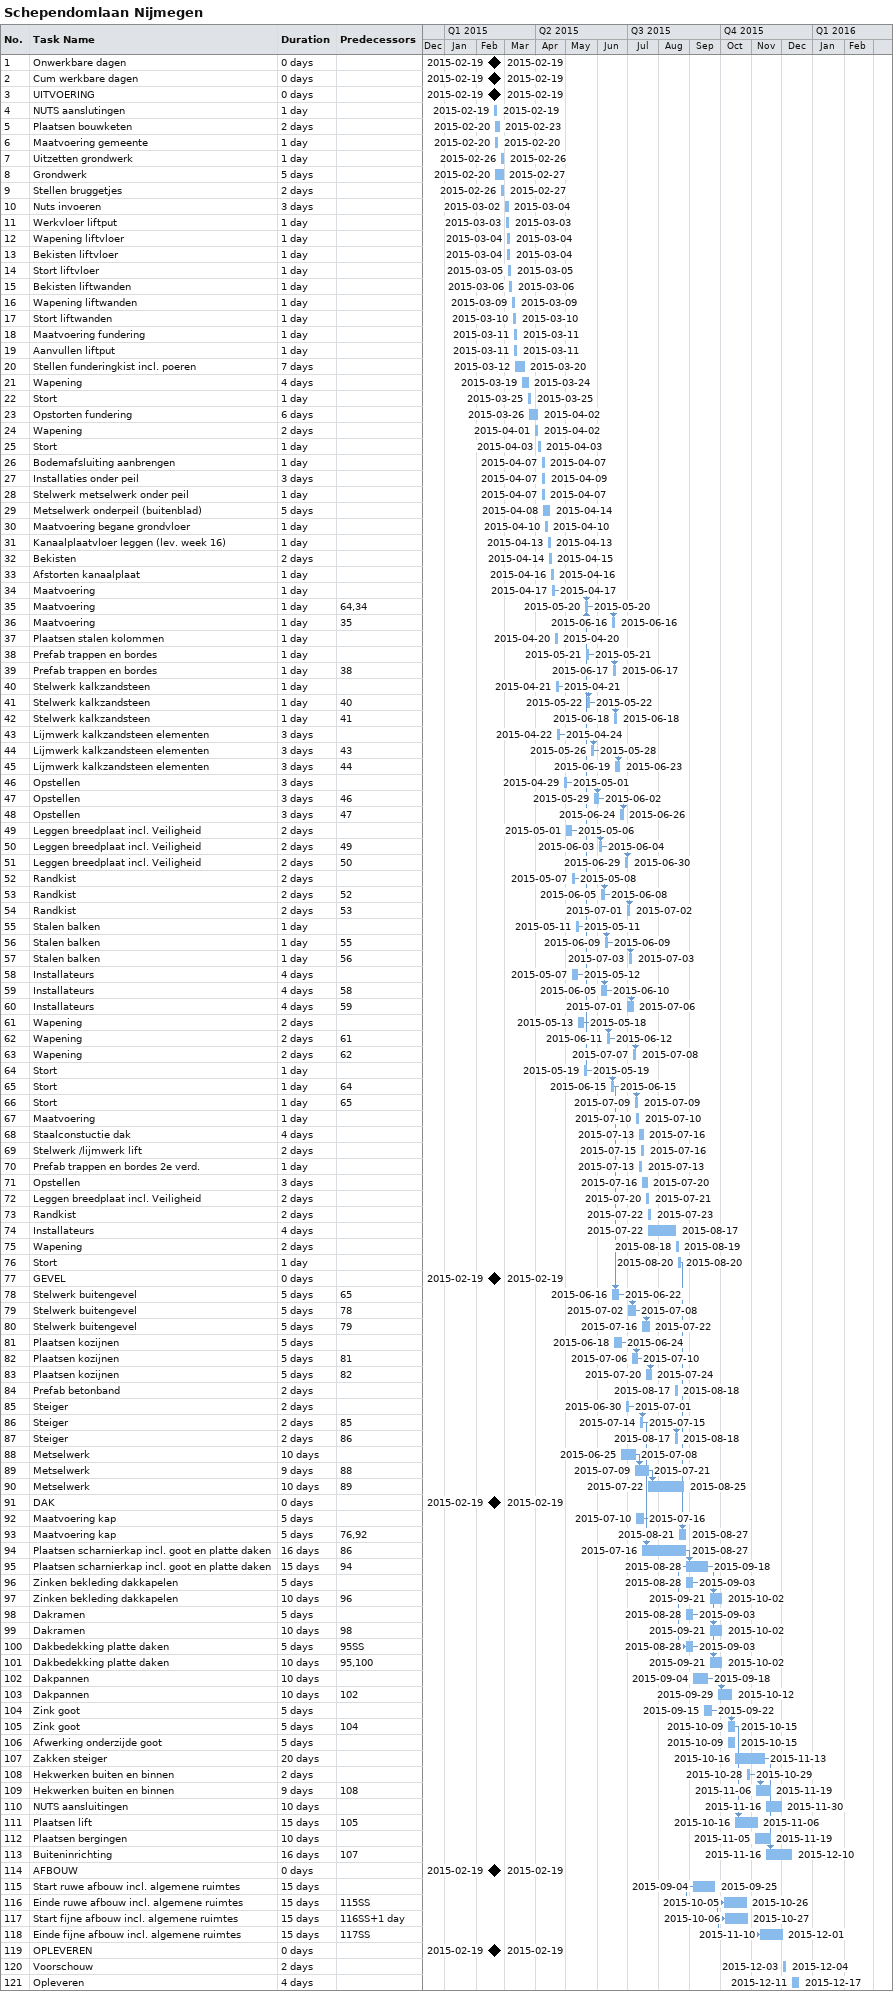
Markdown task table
Schependomlaan Nijmegen

| ID | Task | Duration | Start | Finish | Predecessors |
|---|---|---|---|---|---|
| 1 | Onwerkbare dagen | 0d | 2015-02-19 | 2015-02-19 |  |
| 2 | Cum werkbare dagen | 0d | 2015-02-19 | 2015-02-19 |  |
| 3 | UITVOERING | 0d | 2015-02-19 | 2015-02-19 |  |
| 4 | NUTS aanslutingen | 1d | 2015-02-19 | 2015-02-19 |  |
| 5 | Plaatsen bouwketen | 2d | 2015-02-20 | 2015-02-23 |  |
| 6 | Maatvoering gemeente | 1d | 2015-02-20 | 2015-02-20 |  |
| 7 | Uitzetten grondwerk | 1d | 2015-02-26 | 2015-02-26 |  |
| 8 | Grondwerk | 5d | 2015-02-20 | 2015-02-27 |  |
| 9 | Stellen bruggetjes | 2d | 2015-02-26 | 2015-02-27 |  |
| 10 | Nuts invoeren | 3d | 2015-03-02 | 2015-03-04 |  |
| 11 | Werkvloer liftput | 1d | 2015-03-03 | 2015-03-03 |  |
| 12 | Wapening liftvloer | 1d | 2015-03-04 | 2015-03-04 |  |
| 13 | Bekisten liftvloer | 1d | 2015-03-04 | 2015-03-04 |  |
| 14 | Stort liftvloer | 1d | 2015-03-05 | 2015-03-05 |  |
| 15 | Bekisten liftwanden | 1d | 2015-03-06 | 2015-03-06 |  |
| 16 | Wapening liftwanden | 1d | 2015-03-09 | 2015-03-09 |  |
| 17 | Stort liftwanden | 1d | 2015-03-10 | 2015-03-10 |  |
| 18 | Maatvoering fundering | 1d | 2015-03-11 | 2015-03-11 |  |
| 19 | Aanvullen liftput | 1d | 2015-03-11 | 2015-03-11 |  |
| 20 | Stellen funderingkist incl. poeren | 7d | 2015-03-12 | 2015-03-20 |  |
| 21 | Wapening | 4d | 2015-03-19 | 2015-03-24 |  |
| 22 | Stort | 1d | 2015-03-25 | 2015-03-25 |  |
| 23 | Opstorten fundering | 6d | 2015-03-26 | 2015-04-02 |  |
| 24 | Wapening | 2d | 2015-04-01 | 2015-04-02 |  |
| 25 | Stort | 1d | 2015-04-03 | 2015-04-03 |  |
| 26 | Bodemafsluiting aanbrengen | 1d | 2015-04-07 | 2015-04-07 |  |
| 27 | Installaties onder peil | 3d | 2015-04-07 | 2015-04-09 |  |
| 28 | Stelwerk metselwerk onder peil | 1d | 2015-04-07 | 2015-04-07 |  |
| 29 | Metselwerk onderpeil (buitenblad) | 5d | 2015-04-08 | 2015-04-14 |  |
| 30 | Maatvoering begane grondvloer | 1d | 2015-04-10 | 2015-04-10 |  |
| 31 | Kanaalplaatvloer leggen (lev. week 16) | 1d | 2015-04-13 | 2015-04-13 |  |
| 32 | Bekisten | 2d | 2015-04-14 | 2015-04-15 |  |
| 33 | Afstorten kanaalplaat | 1d | 2015-04-16 | 2015-04-16 |  |
| 34 | Maatvoering | 1d | 2015-04-17 | 2015-04-17 |  |
| 35 | Maatvoering | 1d | 2015-05-20 | 2015-05-20 | 64, 34 |
| 36 | Maatvoering | 1d | 2015-06-16 | 2015-06-16 | 35 |
| 37 | Plaatsen stalen kolommen | 1d | 2015-04-20 | 2015-04-20 |  |
| 38 | Prefab trappen en bordes | 1d | 2015-05-21 | 2015-05-21 |  |
| 39 | Prefab trappen en bordes | 1d | 2015-06-17 | 2015-06-17 | 38 |
| 40 | Stelwerk kalkzandsteen | 1d | 2015-04-21 | 2015-04-21 |  |
| 41 | Stelwerk kalkzandsteen | 1d | 2015-05-22 | 2015-05-22 | 40 |
| 42 | Stelwerk kalkzandsteen | 1d | 2015-06-18 | 2015-06-18 | 41 |
| 43 | Lijmwerk kalkzandsteen elementen | 3d | 2015-04-22 | 2015-04-24 |  |
| 44 | Lijmwerk kalkzandsteen elementen | 3d | 2015-05-26 | 2015-05-28 | 43 |
| 45 | Lijmwerk kalkzandsteen elementen | 3d | 2015-06-19 | 2015-06-23 | 44 |
| 46 | Opstellen | 3d | 2015-04-29 | 2015-05-01 |  |
| 47 | Opstellen | 3d | 2015-05-29 | 2015-06-02 | 46 |
| 48 | Opstellen | 3d | 2015-06-24 | 2015-06-26 | 47 |
| 49 | Leggen breedplaat incl. Veiligheid | 2d | 2015-05-01 | 2015-05-06 |  |
| 50 | Leggen breedplaat incl. Veiligheid | 2d | 2015-06-03 | 2015-06-04 | 49 |
| 51 | Leggen breedplaat incl. Veiligheid | 2d | 2015-06-29 | 2015-06-30 | 50 |
| 52 | Randkist | 2d | 2015-05-07 | 2015-05-08 |  |
| 53 | Randkist | 2d | 2015-06-05 | 2015-06-08 | 52 |
| 54 | Randkist | 2d | 2015-07-01 | 2015-07-02 | 53 |
| 55 | Stalen balken | 1d | 2015-05-11 | 2015-05-11 |  |
| 56 | Stalen balken | 1d | 2015-06-09 | 2015-06-09 | 55 |
| 57 | Stalen balken | 1d | 2015-07-03 | 2015-07-03 | 56 |
| 58 | Installateurs | 4d | 2015-05-07 | 2015-05-12 |  |
| 59 | Installateurs | 4d | 2015-06-05 | 2015-06-10 | 58 |
| 60 | Installateurs | 4d | 2015-07-01 | 2015-07-06 | 59 |
| 61 | Wapening | 2d | 2015-05-13 | 2015-05-18 |  |
| 62 | Wapening | 2d | 2015-06-11 | 2015-06-12 | 61 |
| 63 | Wapening | 2d | 2015-07-07 | 2015-07-08 | 62 |
| 64 | Stort | 1d | 2015-05-19 | 2015-05-19 |  |
| 65 | Stort | 1d | 2015-06-15 | 2015-06-15 | 64 |
| 66 | Stort | 1d | 2015-07-09 | 2015-07-09 | 65 |
| 67 | Maatvoering | 1d | 2015-07-10 | 2015-07-10 |  |
| 68 | Staalconstuctie dak | 4d | 2015-07-13 | 2015-07-16 |  |
| 69 | Stelwerk /lijmwerk lift | 2d | 2015-07-15 | 2015-07-16 |  |
| 70 | Prefab trappen en bordes 2e verd. | 1d | 2015-07-13 | 2015-07-13 |  |
| 71 | Opstellen | 3d | 2015-07-16 | 2015-07-20 |  |
| 72 | Leggen breedplaat incl. Veiligheid | 2d | 2015-07-20 | 2015-07-21 |  |
| 73 | Randkist | 2d | 2015-07-22 | 2015-07-23 |  |
| 74 | Installateurs | 4d | 2015-07-22 | 2015-08-17 |  |
| 75 | Wapening | 2d | 2015-08-18 | 2015-08-19 |  |
| 76 | Stort | 1d | 2015-08-20 | 2015-08-20 |  |
| 77 | GEVEL | 0d | 2015-02-19 | 2015-02-19 |  |
| 78 | Stelwerk buitengevel | 5d | 2015-06-16 | 2015-06-22 | 65 |
| 79 | Stelwerk buitengevel | 5d | 2015-07-02 | 2015-07-08 | 78 |
| 80 | Stelwerk buitengevel | 5d | 2015-07-16 | 2015-07-22 | 79 |
| 81 | Plaatsen kozijnen | 5d | 2015-06-18 | 2015-06-24 |  |
| 82 | Plaatsen kozijnen | 5d | 2015-07-06 | 2015-07-10 | 81 |
| 83 | Plaatsen kozijnen | 5d | 2015-07-20 | 2015-07-24 | 82 |
| 84 | Prefab betonband | 2d | 2015-08-17 | 2015-08-18 |  |
| 85 | Steiger | 2d | 2015-06-30 | 2015-07-01 |  |
| 86 | Steiger | 2d | 2015-07-14 | 2015-07-15 | 85 |
| 87 | Steiger | 2d | 2015-08-17 | 2015-08-18 | 86 |
| 88 | Metselwerk | 10d | 2015-06-25 | 2015-07-08 |  |
| 89 | Metselwerk | 9d | 2015-07-09 | 2015-07-21 | 88 |
| 90 | Metselwerk | 10d | 2015-07-22 | 2015-08-25 | 89 |
| 91 | DAK | 0d | 2015-02-19 | 2015-02-19 |  |
| 92 | Maatvoering kap | 5d | 2015-07-10 | 2015-07-16 |  |
| 93 | Maatvoering kap | 5d | 2015-08-21 | 2015-08-27 | 76, 92 |
| 94 | Plaatsen scharnierkap incl. goot en platte daken | 16d | 2015-07-16 | 2015-08-27 | 86 |
| 95 | Plaatsen scharnierkap incl. goot en platte daken | 15d | 2015-08-28 | 2015-09-18 | 94 |
| 96 | Zinken bekleding dakkapelen | 5d | 2015-08-28 | 2015-09-03 |  |
| 97 | Zinken bekleding dakkapelen | 10d | 2015-09-21 | 2015-10-02 | 96 |
| 98 | Dakramen | 5d | 2015-08-28 | 2015-09-03 |  |
| 99 | Dakramen | 10d | 2015-09-21 | 2015-10-02 | 98 |
| 100 | Dakbedekking platte daken | 5d | 2015-08-28 | 2015-09-03 | 95SS |
| 101 | Dakbedekking platte daken | 10d | 2015-09-21 | 2015-10-02 | 95, 100 |
| 102 | Dakpannen | 10d | 2015-09-04 | 2015-09-18 |  |
| 103 | Dakpannen | 10d | 2015-09-29 | 2015-10-12 | 102 |
| 104 | Zink goot | 5d | 2015-09-15 | 2015-09-22 |  |
| 105 | Zink goot | 5d | 2015-10-09 | 2015-10-15 | 104 |
| 106 | Afwerking onderzijde goot | 5d | 2015-10-09 | 2015-10-15 |  |
| 107 | Zakken steiger | 20d | 2015-10-16 | 2015-11-13 |  |
| 108 | Hekwerken buiten en binnen | 2d | 2015-10-28 | 2015-10-29 |  |
| 109 | Hekwerken buiten en binnen | 9d | 2015-11-06 | 2015-11-19 | 108 |
| 110 | NUTS aansluitingen | 10d | 2015-11-16 | 2015-11-30 |  |
| 111 | Plaatsen lift | 15d | 2015-10-16 | 2015-11-06 | 105 |
| 112 | Plaatsen bergingen | 10d | 2015-11-05 | 2015-11-19 |  |
| 113 | Buiteninrichting | 16d | 2015-11-16 | 2015-12-10 | 107 |
| 114 | AFBOUW | 0d | 2015-02-19 | 2015-02-19 |  |
| 115 | Start ruwe afbouw incl. algemene ruimtes | 15d | 2015-09-04 | 2015-09-25 |  |
| 116 | Einde ruwe afbouw incl. algemene ruimtes | 15d | 2015-10-05 | 2015-10-26 | 115SS |
| 117 | Start fijne afbouw incl. algemene ruimtes | 15d | 2015-10-06 | 2015-10-27 | 116SS+1d |
| 118 | Einde fijne afbouw incl. algemene ruimtes | 15d | 2015-11-10 | 2015-12-01 | 117SS |
| 119 | OPLEVEREN | 0d | 2015-02-19 | 2015-02-19 |  |
| 120 | Voorschouw | 2d | 2015-12-03 | 2015-12-04 |  |
| 121 | Opleveren | 4d | 2015-12-11 | 2015-12-17 |  |
